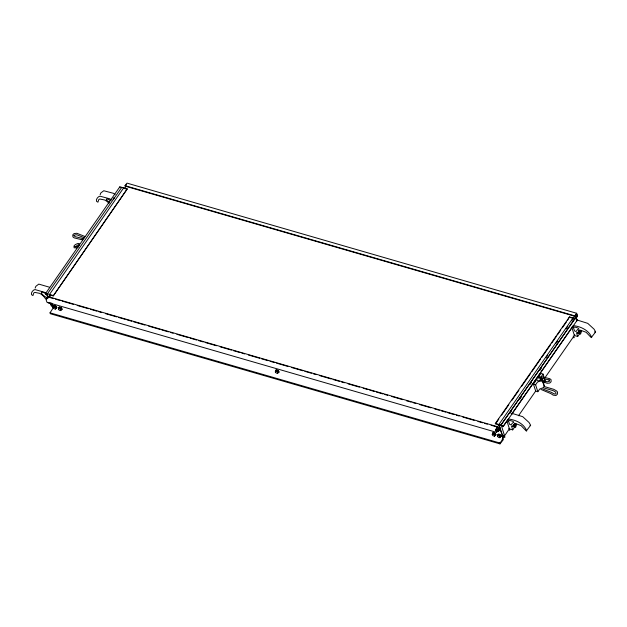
<?xml version="1.0" encoding="UTF-8"?>
<svg xmlns="http://www.w3.org/2000/svg" width="627" height="627" viewBox="0 0 627 627"><rect width="100%" height="100%" fill="white"/><g stroke="black" fill="none" stroke-linecap="round" stroke-linejoin="round"><path stroke-width="0.94" d="M84.324 237.758L76.776 234.757L74.746 234.953L73.908 235.768L74.198 235.329L74.934 236.591L82.78 238.495L82.733 239.349L82.294 239.843L74.213 237.876L72.936 236.928L72.756 234.882L74.119 233.55L76.87 233.283L84.857 236.465M52.754 304.926L52.441 305.286L51.406 304.698M540.889 379.891L540.208 377.838M542.888 381.678L544.283 386.013L543.28 387.69L539.745 388.983L537.841 391.726L535.693 391.099L533.452 384.171L536.728 379.46L538.06 380.934L540.349 380.283M35.143 288.106L35.88 286.296L38.788 284.109L49.478 287.213M100.124 194.738L100.861 192.928L103.769 190.741L113.511 193.328L115.078 194.613M511.773 414.525L512.071 413.624L512.847 413.608L522.753 416.704L529.055 422.512L530.669 425.271L526.257 430.976L521.162 425.67L516.045 423.758A7.022 3.558 34.8 0 0 513.239 425.153L512.831 426.431L511.467 426.039L512.706 429.871L509.461 428.931M576.754 321.157L577.059 320.256L577.835 320.24L587.734 323.344L594.035 329.144L595.65 331.902L591.237 337.608L586.143 332.302L581.033 330.39A7.022 3.558 34.8 0 0 578.219 331.793L577.812 333.062L576.456 332.671L577.686 336.503L574.442 335.563L571.738 327.184M541.501 378.183L541.689 376.756L541.125 378.01L549.417 380.072L548.954 379.884L549.691 381.138L547.089 381.851L539.863 378.904M52.746 304.91L52.558 305.278L50.709 304.448L50.113 302.598M53.115 307.614L54.188 305.89L55.513 306.274L56.469 307.371L56.093 308.076L55.395 309.095L54.071 308.711L53.115 307.614L54.188 305.89M55.395 309.095L56.469 307.371M58.335 309.127L59.408 307.402L60.733 307.786L61.689 308.876L61.321 309.589L60.615 310.608L59.291 310.224L58.335 309.127L59.408 307.402M60.615 310.608L61.689 308.876M275.277 371.929L276.35 370.196L277.675 370.581L278.631 371.678L278.263 372.391L277.557 373.402L276.233 373.018L275.277 371.929L276.35 370.196M277.557 373.402L278.631 371.678M492.219 434.707L493.292 432.983L494.617 433.367L495.573 434.464L495.197 435.169L494.499 436.188L493.175 435.804L492.219 434.707L493.292 432.983M494.499 436.188L495.573 434.464M500.793 435.969L499.719 437.701L498.394 437.317L497.438 436.22L498.512 434.495L499.837 434.879L500.793 435.969L500.424 436.682M498.512 434.495L497.438 436.22M499.719 437.701L500.087 436.988L499.131 435.89L497.807 435.506M526.704 430.984C524.384 423.891 515.488 419.573 508.285 419.071L507.98 419.972L507.517 419.573M591.684 337.616C589.364 330.523 580.469 326.205 573.266 325.703L572.968 326.604L572.498 326.205M53.483 306.901L54.808 307.285L55.513 306.274M58.703 308.413L60.027 308.797L60.733 307.786M275.645 371.215L276.977 371.599L277.675 370.581M492.587 433.994L493.911 434.378L494.617 433.367M499.131 435.89L499.837 434.879M48.318 297.049L47.252 294.165L46.21 293.859L46.037 294.424L45.638 293.42L119.828 186.83L127.265 188.899L53.224 295.944L49.509 294.87L50.097 296.696M113.025 199.088L114.106 197.536M45.638 293.42L47.409 293.836L121.803 187.301M113.315 199.237L114.396 197.685M500.025 427.661L499.711 427.293C496.835 434.158 494.256 430.78 497.681 427.159L497.532 426.705L47.871 296.555L46.03 299.463L46.915 302.214L496.576 432.364L499.28 428.735L499.86 428.696C501.404 433.516 505.158 439.08 499.688 442.96L499.985 443.877L50.325 313.727L50.035 312.818L53.052 308.139L51.633 302.974M574.912 318.994C577.796 318.367 577.569 310.216 574.849 316.282L125.188 186.141L125.039 185.678L126.999 183.123L576.66 313.273L577.545 316.024L575.899 318.641M47.44 293.789L49.494 294.439L123.684 187.849M46.986 298.499L48.02 297.01M125.188 186.141L126.223 184.644M48.373 297.88L50.607 294.666M124.467 188.555L126.145 186.141M53.224 295.944L127.265 188.899M503.058 437.058L499.17 425.02L495.306 423.491L569.496 316.894L576.754 318.978L577.349 319.989L503.16 426.587L501.388 425.608L504.547 435.804L503.058 435.71L502.415 435.075L503.881 435.663M495.455 423.946L498.802 419.134M501.592 415.129L508.842 404.713M511.632 400.7L518.882 390.284M521.672 386.279L530.599 373.449M531.712 371.85L540.639 359.028M541.752 357.421L550.678 344.599M551.791 343L556.259 336.581M557.372 334.983L560.718 330.17M562.395 327.772L566.299 322.16M567.411 320.554L569.496 316.894M495.306 423.491L498.873 424.51L573.062 317.913M499.139 424.487L495.683 429.605L496.576 432.364M572.992 318.375L576.66 313.273M546.023 357.696L547.7 355.29M556.063 343.267L557.74 340.869M566.103 328.846L567.78 326.44M571.683 320.828L573.36 318.422M500.228 425.325L496.31 430.953L495.785 429.315M574.081 319.214L576.323 315.992L575.79 314.354M500.887 425.035L575.077 318.438L500.965 425.114L498.873 424.51M509.751 413.585L511.428 411.179M519.799 399.156L521.468 396.75M529.839 384.727L531.508 382.329M539.878 370.306L541.548 367.9M502.893 426.658L507.917 419.439M511.82 413.836L572.616 326.471M537.841 391.726L535.599 384.79L537.511 382.047L541.046 380.754L542.041 379.084L541.14 376.835L543.045 374.092L540.897 373.473L537.621 378.175L539.447 377.83M503.779 436.831L503.238 437.607L503.301 439.652L499.985 443.877M504.547 435.804L509.563 428.586M518.49 415.764L535.779 390.919M544.706 378.097L574.826 334.818M512.831 426.431L514.994 423.319M577.812 333.062L579.983 329.951M544.283 386.013L543.382 383.763L545.286 381.028L543.045 374.092M512.706 429.871L514.877 426.76M577.686 336.503L579.857 333.392M49.494 294.439L53.076 295.489M500.879 436.698L501.004 435.459L499.202 434.15L498.34 434.119L498.081 435.553M579.528 332.906L578.298 333.548L578.039 332.733M75.232 246.803L77.96 245L79.402 244.977L78.806 244.859M577.349 319.989L576.613 319.308M578.768 330.57L579.426 330.225M74.77 246.623L78.728 246.913M76.894 247.9L74.111 247.798L73.955 246.035L75.264 244.632L77.591 243.566L79.347 243.535M50.959 304.573L51.046 305.49A1.097 0.556 34.8 0 0 52.206 306.485M595.478 332.169L594.482 331.887M530.042 425.529L530.497 425.537M53.883 305.71L55.764 306.25L56.798 307.826M59.103 307.222L60.984 307.763L62.018 309.338M55.693 308.061L56.555 308.092M55.56 308.257L56.932 307.638L55.897 306.054L54.016 305.514L53.757 306.948M60.913 309.573L61.775 309.605M60.78 309.769L62.151 309.142L61.117 307.567L59.236 307.026L58.977 308.46M276.045 370.016L277.926 370.565L278.96 372.14M277.855 372.375L278.717 372.407M277.722 372.571L279.101 371.944L278.059 370.369L276.178 369.82L275.919 371.255M498.073 430.647L498.935 430.678M497.94 430.843L498.802 430.874L499.061 429.44M492.987 432.802L494.868 433.343L495.902 434.919M498.206 434.307L500.871 435.655L501.122 436.431L499.884 436.862M494.797 435.154L495.659 435.185M494.664 435.35L496.035 434.723L495.001 433.147L493.12 432.606L492.861 434.041M82.78 238.495L82.372 238.464L82.294 239.843M513.905 426.979L513.058 426.101M541.689 376.756L549.761 378.692L551.062 379.648L551.109 381.718L549.785 383.011L547.097 383.269L539.322 380.244M125.039 185.678L574.7 315.828L574.849 316.282M123.699 188.28L126.482 189.08M569.645 317.348L572.427 318.155M573.196 336.072L574.199 337.255A1.097 0.556 34.8 0 1 573.501 337.71M533.452 384.171L535.599 384.79M500.965 425.114L502.564 425.576L503.16 426.587M508.756 428.656L509.492 429.04M48.961 297.284L53.663 298.648M55.544 299.189L60.247 300.552M62.128 301.093L73.422 304.361M77.184 305.451L88.47 308.719M90.351 309.268L96.934 311.172M98.815 311.713L101.637 312.528M105.407 313.618L116.693 316.886M118.574 317.434L125.157 319.339M127.038 319.88L131.741 321.243M133.622 321.792L144.915 325.052M148.677 326.142L159.963 329.41M161.844 329.959L168.428 331.863M170.309 332.404L173.13 333.227M176.9 334.316L188.186 337.577M190.067 338.125L196.651 340.03M198.532 340.579L203.234 341.934M205.115 342.483L216.409 345.751M220.171 346.841L231.457 350.101M233.338 350.65L239.922 352.554M241.803 353.103L244.632 353.918M248.394 355.007L259.68 358.276M261.561 358.816L268.144 360.721M270.025 361.27L274.728 362.633M276.609 363.174L287.903 366.442M291.665 367.532L302.951 370.8M304.832 371.341L311.415 373.245M313.296 373.794L316.126 374.609M319.888 375.698L331.174 378.967M333.055 379.507L339.638 381.42M341.519 381.961L344.341 382.776M348.103 383.865L359.396 387.133M363.158 388.223L367.861 389.586M369.742 390.127L374.444 391.491M376.325 392.032L382.909 393.944M384.798 394.485L387.619 395.3M391.381 396.389L402.667 399.658M406.429 400.747L411.132 402.111M413.013 402.652L415.834 403.474M419.604 404.556L430.89 407.824M434.652 408.914L439.355 410.277M441.236 410.818L445.938 412.182M447.819 412.731L454.403 414.635M456.291 415.176L459.113 415.999M462.875 417.088L474.161 420.349M477.923 421.438L482.625 422.802M484.506 423.35L487.328 424.166M491.098 425.255L497.681 427.159M47.589 298.233C34.477 290.505 45.763 289.784 47.903 297.856M46.806 299.024L45.442 298.632L44.047 296.837A7.022 3.558 34.8 0 0 39.658 293.35L34.853 292.394L33.78 292.934L32.949 295.56C29.398 294.878 32.565 289.737 35.002 289.556L45.685 292.652M48.044 302.857L51.289 303.797M503.026 436.972L504.186 437.309A1.097 0.556 34.8 0 0 504.884 436.847L504.327 435.789M50.035 312.818L499.688 442.96M544.73 386.679L553.798 389.336L556.627 390.966L557.544 392.063L557.395 394.218L556 395.512L553.171 395.143L551.062 393.717L541.015 389.453M544.064 387.98L553.155 390.645L555.655 392.087L556.071 393.45L555.467 394.007L553.696 393.78L551.846 392.526L542.872 388.999M109.31 202.247C103.784 198.649 106.582 197.842 110.822 200.773M493.911 434.378L494.868 435.475M276.977 371.599L277.926 372.697M60.027 308.797L60.984 309.895M54.808 307.285L55.764 308.382M111.285 200.06L109.717 198.775L99.983 196.188C97.546 196.369 94.379 201.51 97.937 202.192L98.76 199.566L99.834 199.025L104.638 199.982A7.022 3.558 34.8 0 1 109.035 203.469M541.422 377.697L543.382 383.763M507.055 421.485L509.751 429.84A1.097 0.556 34.8 0 1 509.492 430.341M498.927 429.628L499.178 430.412M497.963 434.574L498.214 435.357M492.744 433.069L492.994 433.845M275.802 370.283L276.052 371.059M58.86 307.489L59.11 308.265M119.828 186.83L120 187.614M508.489 421.062L509.555 424.283L511.068 424.902L512.549 422.959L513.858 422.418L513.035 421.368L509.782 420.419L508.489 421.062M573.47 327.694L574.536 330.915L576.048 331.534L577.53 329.59L578.839 329.057L578.016 327.999L574.763 327.051L573.47 327.694M514.916 425.412L514.728 426.587L515.574 427.465L516.562 424.542L516.115 424.071L514.916 425.412M579.897 332.044L579.967 334.034L580.555 334.097L581.55 331.174L581.096 330.703L579.897 332.044M540.168 376.921L539.902 377.595L539.016 377.728L538.742 377.133L540.168 376.921M498.144 430.968L497.775 431.674L498.849 429.95L498.144 430.968"/></g></svg>
